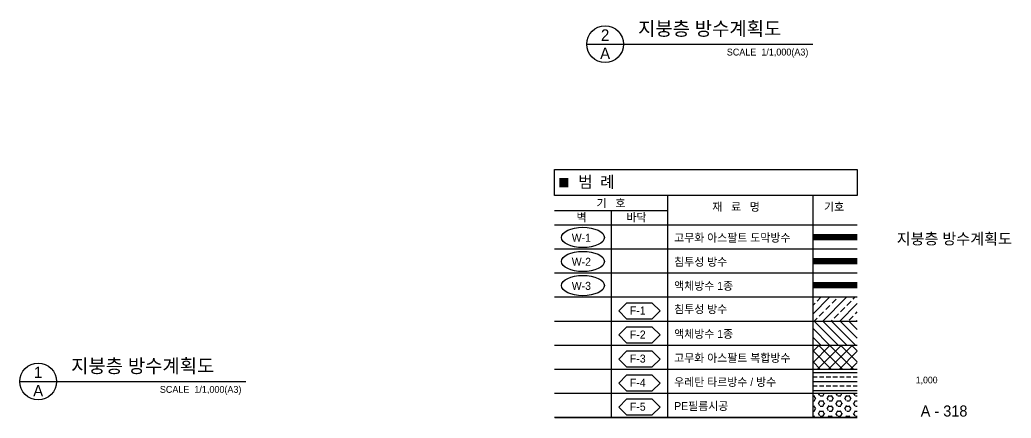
# Model space of a CAD drawing. Header units: millimetres. Extents: x 252735598 to 255215153, y 504281750 to 504550014.
# Drawn here: x 254991503 to 255215153, y 504281750 to 504371576 of the extents above; entities that cross this region are included whole.
import ezdxf
from ezdxf.enums import TextEntityAlignment as Align

# ---------------------------------------------------------------- set-up
doc = ezdxf.new("R2010")
doc.units = ezdxf.units.MM
doc.set_wipeout_variables(frame=1)
doc.linetypes.add('방수주기표$0$DIVIDE', pattern=[1.25, 0.5, -0.25, 0, -0.25, 0, -0.25])
for name, color, linetype in [('4A.TEC FORM-TEXT', 3, 'Continuous'), ('4A.TEC TEXT 2', 3, 'Continuous'), ('4A.TEC 심볼', 7, 'Continuous'), ('DIM', 7, 'Continuous'), ('text', 3, 'Continuous'), ('방수', 7, 'Continuous'), ('방수주기표$0$HAT', 5, 'Continuous')]:
    doc.layers.add(name, color=color, linetype=linetype)
doc.styles.add('1', font='')
doc.styles.add('나눔고딕', font='')
doc.styles.add('돋움', font='')
doc.styles.add('방수주기표$0$나눔고딕', font='')
doc.styles.get('1').set_extended_font_data('DotumChe')
doc.styles.get('나눔고딕').set_extended_font_data('Dotum')
doc.styles.get('돋움').set_extended_font_data('Dotum')
doc.styles.get('방수주기표$0$나눔고딕').set_extended_font_data('Dotum')
pattern_1 = [(45, (-1416931.4, 25820041), (-1532.95292, 1532.95292), []), (45, (-1415398.5, 25820041), (-1532.95292, 1532.95292), [1083.9614, -541.9807])]

# ---------------------------------------------------------------- blocks, each defined once
blk = doc.blocks.new('5a9sdf')
blk.add_wipeout([(1131302, -179880), (1076677, -179880), (1076677, -224638), (1131302, -224638)])
at = {"layer": '방수'}
blk.add_hatch(color=8, dxfattribs=at).paths.add_polyline_path([(1079144, -183077), (1077510, -183077), (1077510, -181444), (1079144, -181444)])
at = {"layer": '방수', "ltscale": 10}
h = blk.add_hatch(dxfattribs=at)
h.set_pattern_fill('ANSI33', color=130, scale=341.405166, style=0)
h.set_pattern_definition(pattern_1)
h.paths.add_polyline_path([(1123254, -202948), (1131302, -202948), (1131302, -207286), (1123254, -207286)])
h = blk.add_hatch(dxfattribs=at)
h.set_pattern_fill('ANSI33', color=130, scale=341.405166, style=0)
h.set_pattern_definition(pattern_1)
h.paths.add_polyline_path([(1123254, -202948), (1131302, -202948), (1131302, -207286), (1123254, -207286)])
at = {"layer": '방수'}
h = blk.add_hatch(dxfattribs=at)
h.set_pattern_fill('_USER', color=160, scale=1109.566791, angle=315, style=0, pattern_type=0)
h.set_pattern_definition([(315, (800621.8, 869560.8), (784.5822, 784.5822), [])])
h.paths.add_polyline_path([(1123254, -207286), (1131302, -207286), (1131302, -211624), (1123254, -211624)])
h = blk.add_hatch(dxfattribs=at)
h.set_pattern_fill('ANSI37', color=30, scale=445.360825)
h.set_pattern_definition([(45, (-490692.4, 16961243.6), (-999.86357, 999.86357), []), (135, (-490692.4, 16961243.6), (-999.86357, -999.86357), [])])
h.paths.add_polyline_path([(1123254, -211624), (1131302, -211624), (1131302, -215962), (1123254, -215962)])
h = blk.add_hatch(dxfattribs=at)
h.set_pattern_fill('HEX', color=211, scale=167.010309)
h.set_pattern_definition([(0, (-515304, 582617.7), (0, 918.4331), [530.2577, -1060.5155]), (120, (-515304, 582617.7), (-795.3864, -459.21656), [530.2577, -1060.5155]), (60, (-514773.8, 582617.7), (-795.3864, 459.21656), [530.2577, -1060.5155])])
h.paths.add_polyline_path([(1123254, -220300), (1131302, -220300), (1131302, -224638), (1123254, -224638)])
at = {"layer": '방수주기표$0$HAT'}
h = blk.add_hatch(dxfattribs=at)
h.set_pattern_fill('ANSI33', color=10, scale=6500, angle=135, style=0)
h.set_pattern_definition([(180, (1097833.3, -239130.8), (-3e-13, -1625), []), (180, (1097020.8, -238318.3), (-3e-13, -1625), [812.5, -406.25])])
h.paths.add_polyline_path([(1123254, -215962), (1131302, -215962), (1131302, -220300), (1123254, -220300)])
at = {"layer": 'DIM', "color": 2, "ltscale": 5, "const_width": 223}
for points in [[(1076677, -184563), (1131302, -184563)], [(1076677, -189934), (1131302, -189934)], [(1076677, -224638), (1131302, -224638)]]:
    blk.add_lwpolyline(points, dxfattribs=at)
at = {"layer": 'text'}
blk.add_line((1076677, -184563), (1076677, -179880), dxfattribs=at)
at = {"layer": '방수', "ltscale": 2}
for p, q in [((1131302, -184563), (1076677, -184563)), ((1131302, -184563), (1076677, -184563)), ((1097068, -184563), (1097068, -224638)), ((1123254, -184563), (1123254, -224638)), ((1131302, -189934), (1076677, -189934)), ((1131302, -224638), (1076677, -224638)), ((1131302, -224638), (1076677, -224638)), ((1131302, -224638), (1076677, -224638))]:
    blk.add_line(p, q, dxfattribs=at)
at = {"layer": '방수', "color": 8, "ltscale": 2}
for p, q in [((1076677, -187280), (1097068, -187280)), ((1086873, -187280), (1086873, -224638)), ((1131302, -194272), (1076677, -194272)), ((1131302, -198610), (1076677, -198610)), ((1131302, -202948), (1076677, -202948)), ((1131302, -207286), (1076677, -207286)), ((1131302, -211624), (1076677, -211624)), ((1131302, -215962), (1076677, -215962)), ((1131302, -220300), (1076677, -220300)), ((1131302, -224638), (1076677, -224638)), ((1131302, -224638), (1076677, -224638)), ((1131302, -224638), (1076677, -224638)), ((1131302, -224638), (1076677, -224638)), ((1131302, -224638), (1076677, -224638)), ((1131302, -224638), (1076677, -224638))]:
    blk.add_line(p, q, dxfattribs=at)
at = {"layer": '방수', "ltscale": 2}
blk.add_lwpolyline([(1076677, -179880), (1131302, -179880), (1131302, -184563), (1076677, -184563)], close=True, dxfattribs=at)
at = {"layer": '방수', "color": 3, "linetype": '방수주기표$0$DIVIDE', "ltscale": 3000, "true_color": 0x1aff1a, "const_width": 1113}
blk.add_lwpolyline([(1123254, -192087), (1131302, -192087)], dxfattribs=at)
at = {"layer": '방수', "color": 30, "linetype": '방수주기표$0$DIVIDE', "ltscale": 3000, "const_width": 1113}
blk.add_lwpolyline([(1123254, -196425), (1131302, -196425)], dxfattribs=at)
at = {"layer": '방수', "color": 5, "linetype": '방수주기표$0$DIVIDE', "ltscale": 3000, "true_color": 0x1a1aff, "const_width": 1113}
blk.add_lwpolyline([(1123254, -200763), (1131302, -200763)], dxfattribs=at)
at = {"layer": '방수'}
for points in [[(1094271, -203982), (1089669, -203982), (1088249, -205402), (1089669, -206822), (1094271, -206822), (1095691, -205402)], [(1094271, -203982), (1089669, -203982), (1088249, -205402), (1089669, -206822), (1094271, -206822), (1095691, -205402)], [(1094271, -208320), (1089669, -208320), (1088249, -209740), (1089669, -211160), (1094271, -211160), (1095691, -209740)], [(1094271, -208320), (1089669, -208320), (1088249, -209740), (1089669, -211160), (1094271, -211160), (1095691, -209740)], [(1094271, -212658), (1089669, -212658), (1088249, -214078), (1089669, -215498), (1094271, -215498), (1095691, -214078)], [(1094271, -216996), (1089669, -216996), (1088249, -218416), (1089669, -219836), (1094271, -219836), (1095691, -218416)], [(1094271, -221334), (1089669, -221334), (1088249, -222754), (1089669, -224174), (1094271, -224174), (1095691, -222754)], [(1094271, -221334), (1089669, -221334), (1088249, -222754), (1089669, -224174), (1094271, -224174), (1095691, -222754)]]:
    blk.add_lwpolyline(points, close=True, dxfattribs=at)
for centre in [(1081776, -192146), (1081776, -192146), (1081776, -196484), (1081776, -196484), (1081776, -200822), (1081776, -200822)]:
    blk.add_ellipse(centre, major_axis=(-3881, 0), ratio=0.4716286, dxfattribs=at)
at = {"layer": '방수', "color": 0, "style": '1'}
blk.add_text('범 례', height=2079.6, dxfattribs=at).set_placement((1084220, -182117), align=Align.MIDDLE_CENTER)
at = {"layer": '방수', "style": '방수주기표$0$나눔고딕'}
for s, height, p in [('기   호', 1444.1, (1086848, -186700)), ('벽', 1444, (1081528, -189254)), ('바닥', 1444.1, (1091448, -189254))]:
    blk.add_text(s, height=height, dxfattribs=at).set_placement(p, align=Align.CENTER)
for s, height, p in [('재   료   명', 1444.1, (1105122, -187353)), ('기호', 1444.1, (1125298, -187353)), ('고무화 아스팔트 도막방수', 1444.15, (1098250, -192926)), ('W-1', 1444.1, (1079767, -192926)), ('W-2', 1444.1, (1079767, -197264)), ('침투성 방수', 1444.1, (1098250, -197264)), ('W-3', 1444.1, (1079767, -201602)), ('액체방수 1종', 1444.1, (1098250, -201602)), ('F-1', 1444.1, (1090268, -206048)), ('침투성 방수', 1444.1, (1098250, -205804)), ('F-2', 1444.1, (1090268, -210386)), ('액체방수 1종', 1444.1, (1098250, -210278)), ('F-3', 1444.1, (1090268, -214724)), ('고무화 아스팔트 복합방수', 1444.15, (1098250, -214616)), ('F-4', 1444.1, (1090268, -219062)), ('우레탄 타르방수 / 방수', 1444.15, (1098250, -218953)), ('PE필름시공', 1444.1, (1098250, -223291)), ('F-5', 1444.1, (1090268, -223400))]:
    blk.add_text(s, height=height, dxfattribs=at).set_placement(p)

msp = doc.modelspace()

# ---------------------------------------------------------------- linework, layer by layer
at = {"layer": '4A.TEC 심볼'}
for p, q in [((255119405.06, 504366081.42, 1666.22), (255170370.38, 504366081.42, 1666.22)), ((254991503.32, 504290014.16, 3333.33), (255042468.64, 504290014.16, 3333.33))]:
    msp.add_line(p, q, dxfattribs=at)
for centre in [(255123545.06, 504366081.42, 1666.22), (254995643.32, 504290014.16, 3333.33)]:
    msp.add_circle(centre, 4140, dxfattribs=at)

# ---------------------------------------------------------------- block references
at = {"xscale": 1.25, "yscale": 1.25, "zscale": 1.25}
msp.add_blockref('5a9sdf', (253766313.73, 504562686.15, 3333.33), dxfattribs=at)

# ---------------------------------------------------------------- texts
at = {"layer": '4A.TEC FORM-TEXT', "style": '돋움'}
msp.add_text('A - 318', height=2500, dxfattribs=at).set_placement((255200011.16, 504282113.47, 3333.33), align=Align.CENTER)
at = {"layer": '4A.TEC TEXT 2', "color": 3, "style": '나눔고딕'}
for p in [(255130973.97, 504367116.42, 1666.22), (255003072.23, 504291049.16, 3333.33)]:
    msp.add_text('지붕층 방수계획도', height=3105, dxfattribs=at).set_placement(p, align=Align.BOTTOM_LEFT)
for s, p in [('2', (255123545.06, 504368151.42, 1666.22)), ('A', (255123545.06, 504364011.42, 1666.22)), ('1', (254995643.32, 504292084.16, 3333.33)), ('A', (254995643.32, 504287944.16, 3333.33))]:
    msp.add_text(s, height=2587.5, dxfattribs=at).set_placement(p, align=Align.MIDDLE)
for p in [(255169398.35, 504363065.03, 1666.22), (255041496.61, 504286997.77, 3333.33)]:
    msp.add_text('SCALE  1/1,000(A3)', height=1552.5, dxfattribs=at).set_placement(p, align=Align.BOTTOM_RIGHT)
at = {"layer": '4A.TEC TEXT 2', "style": '나눔고딕'}
for s, height, p in [('지붕층 방수계획도', 2500, (255202320.03, 504320949.11, 3333.33)), ('1,000', 1500, (255196091.31, 504289613.35, 3333.33))]:
    msp.add_text(s, height=height, dxfattribs=at).set_placement(p, align=Align.CENTER)

doc.saveas('drawing.dxf')
